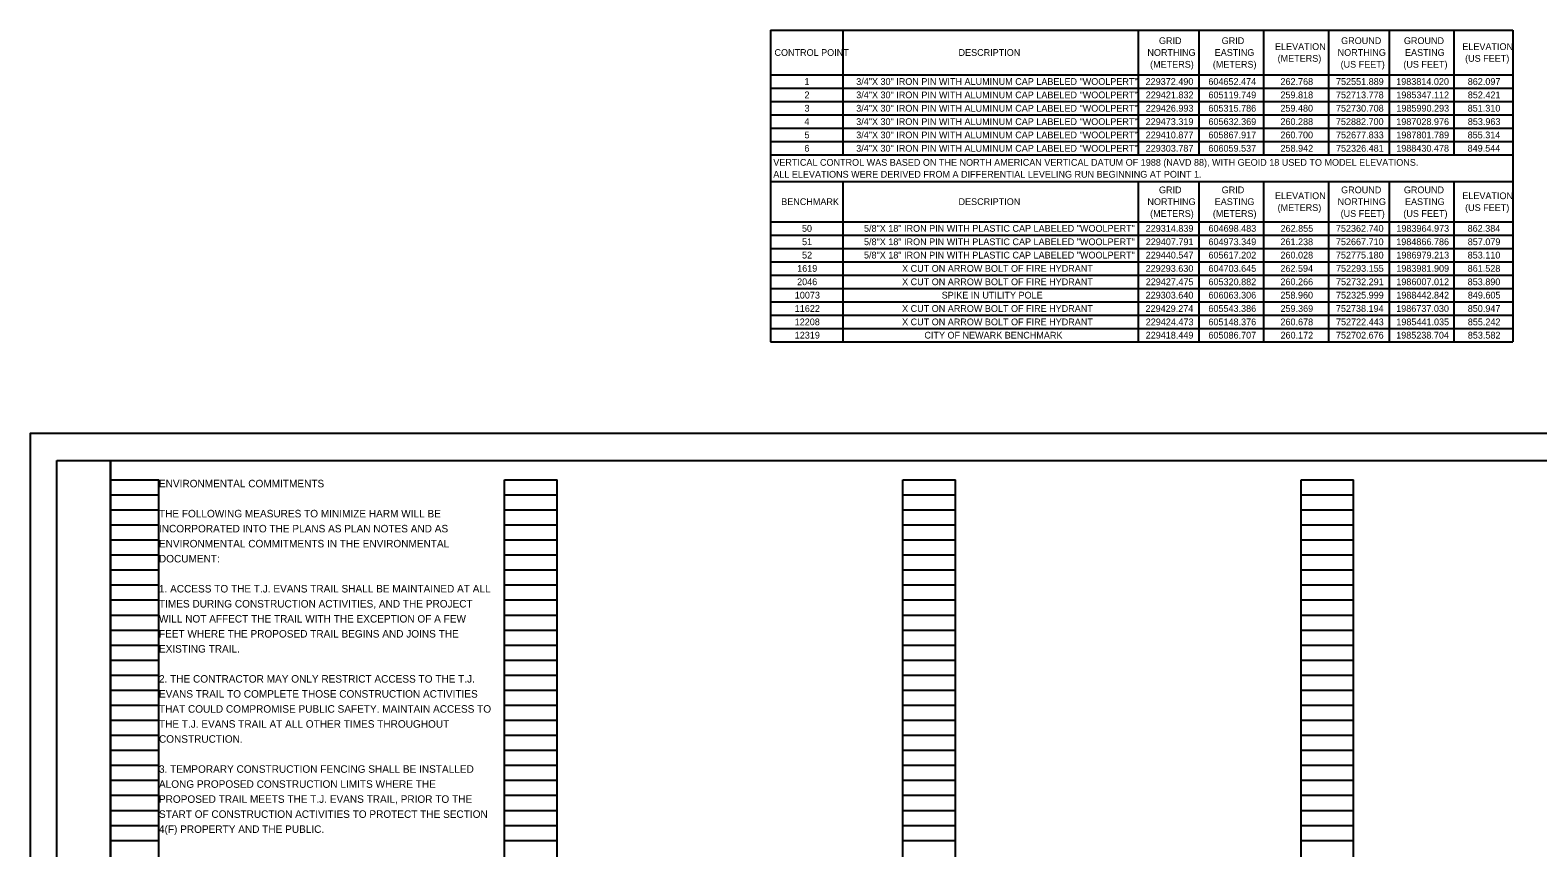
# Model space of a CAD drawing. Extents: x 0 to 46.9, y -1.2 to 29.5.
# Drawn here: x 0 to 28.09, y 14.28 to 29.52 of the extents above; entities that cross this region are included whole.
import ezdxf

# ---------------------------------------------------------------- set-up
doc = ezdxf.new("R2010")
doc.units = 0
for name, color, linetype in [('Default', 7, 'Continuous'), ('SH_Border', 7, 'Continuous'), ('SH_Cut_Line', 7, 'Continuous'), ('SH_Data', 7, 'Continuous'), ('SH_Text', 7, 'Continuous')]:
    doc.layers.add(name, color=color, linetype=linetype)

msp = doc.modelspace()

# ---------------------------------------------------------------- linework, layer by layer
at = {"layer": 'Default'}
for p, q in [((13.797, 29.519), (27.624, 29.519)), ((13.797, 29.519), (13.797, 23.71)), ((15.14, 29.519), (15.14, 27.193)), ((20.645, 29.519), (20.645, 27.193)), ((21.777, 29.519), (21.777, 27.193)), ((22.984, 29.519), (22.984, 27.193)), ((24.191, 29.519), (24.191, 27.193)), ((25.323, 29.519), (25.323, 27.193)), ((26.529, 29.519), (26.529, 27.193)), ((27.624, 29.519), (27.624, 23.71)), ((13.797, 28.686), (27.624, 28.686)), ((13.797, 28.437), (27.624, 28.437)), ((13.797, 28.188), (27.624, 28.188)), ((13.797, 27.94), (27.624, 27.94)), ((13.797, 27.691), (27.624, 27.691)), ((13.797, 27.442), (27.624, 27.442)), ((13.797, 27.193), (27.624, 27.193)), ((13.797, 26.696), (27.624, 26.696)), ((15.14, 26.696), (15.14, 23.71)), ((20.645, 26.696), (20.645, 23.71)), ((21.777, 26.696), (21.777, 23.71)), ((22.984, 26.696), (22.984, 23.71)), ((24.191, 26.696), (24.191, 23.71)), ((25.323, 26.696), (25.323, 23.71)), ((26.529, 26.696), (26.529, 23.71)), ((13.797, 25.949), (27.624, 25.949)), ((13.797, 25.701), (27.624, 25.701)), ((13.797, 25.452), (27.624, 25.452)), ((13.797, 25.203), (27.624, 25.203)), ((13.797, 24.954), (27.624, 24.954)), ((13.797, 24.705), (27.624, 24.705)), ((13.797, 24.457), (27.624, 24.457)), ((13.797, 24.208), (27.624, 24.208)), ((13.797, 23.959), (27.624, 23.959)), ((13.797, 23.71), (27.624, 23.71))]:
    msp.add_line(p, q, dxfattribs=at)
at = {"layer": 'SH_Border'}
for p, q in [((1.5, 0.98), (1.5, 21.14)), ((1.5, 21.14), (2.4, 21.14)), ((2.4, 0.98), (2.4, 21.14)), ((8.84, 0.98), (8.84, 21.14)), ((8.84, 21.14), (9.82, 21.14)), ((9.82, 0.98), (9.82, 21.14)), ((16.26, 0.98), (16.26, 21.14)), ((16.26, 21.14), (17.24, 21.14)), ((17.24, 0.98), (17.24, 21.14)), ((23.68, 0.98), (23.68, 21.14)), ((23.68, 21.14), (24.66, 21.14)), ((24.66, 0.98), (24.66, 21.14)), ((1.5, 20.86), (2.4, 20.86)), ((8.84, 20.86), (9.82, 20.86)), ((16.26, 20.86), (17.24, 20.86)), ((23.68, 20.86), (24.66, 20.86)), ((1.5, 20.58), (2.4, 20.58)), ((8.84, 20.58), (9.82, 20.58)), ((16.26, 20.58), (17.24, 20.58)), ((23.68, 20.58), (24.66, 20.58)), ((1.5, 20.3), (2.4, 20.3)), ((8.84, 20.3), (9.82, 20.3)), ((16.26, 20.3), (17.24, 20.3)), ((23.68, 20.3), (24.66, 20.3)), ((1.5, 20.02), (2.4, 20.02)), ((8.84, 20.02), (9.82, 20.02)), ((16.26, 20.02), (17.24, 20.02)), ((23.68, 20.02), (24.66, 20.02)), ((1.5, 19.74), (2.4, 19.74)), ((8.84, 19.74), (9.82, 19.74)), ((16.26, 19.74), (17.24, 19.74)), ((23.68, 19.74), (24.66, 19.74)), ((1.5, 19.46), (2.4, 19.46)), ((8.84, 19.46), (9.82, 19.46)), ((16.26, 19.46), (17.24, 19.46)), ((23.68, 19.46), (24.66, 19.46)), ((1.5, 19.18), (2.4, 19.18)), ((8.84, 19.18), (9.82, 19.18)), ((16.26, 19.18), (17.24, 19.18)), ((23.68, 19.18), (24.66, 19.18)), ((1.5, 18.9), (2.4, 18.9)), ((8.84, 18.9), (9.82, 18.9)), ((16.26, 18.9), (17.24, 18.9)), ((23.68, 18.9), (24.66, 18.9)), ((1.5, 18.62), (2.4, 18.62)), ((8.84, 18.62), (9.82, 18.62)), ((16.26, 18.62), (17.24, 18.62)), ((23.68, 18.62), (24.66, 18.62)), ((1.5, 18.34), (2.4, 18.34)), ((8.84, 18.34), (9.82, 18.34)), ((16.26, 18.34), (17.24, 18.34)), ((23.68, 18.34), (24.66, 18.34)), ((1.5, 18.06), (2.4, 18.06)), ((8.84, 18.06), (9.82, 18.06)), ((16.26, 18.06), (17.24, 18.06)), ((23.68, 18.06), (24.66, 18.06)), ((1.5, 17.78), (2.4, 17.78)), ((8.84, 17.78), (9.82, 17.78)), ((16.26, 17.78), (17.24, 17.78)), ((23.68, 17.78), (24.66, 17.78)), ((1.5, 17.5), (2.4, 17.5)), ((8.84, 17.5), (9.82, 17.5)), ((16.26, 17.5), (17.24, 17.5)), ((23.68, 17.5), (24.66, 17.5)), ((1.5, 17.22), (2.4, 17.22)), ((8.84, 17.22), (9.82, 17.22)), ((16.26, 17.22), (17.24, 17.22)), ((23.68, 17.22), (24.66, 17.22)), ((1.5, 16.94), (2.4, 16.94)), ((8.84, 16.94), (9.82, 16.94)), ((16.26, 16.94), (17.24, 16.94)), ((23.68, 16.94), (24.66, 16.94)), ((1.5, 16.66), (2.4, 16.66)), ((8.84, 16.66), (9.82, 16.66)), ((16.26, 16.66), (17.24, 16.66)), ((23.68, 16.66), (24.66, 16.66)), ((1.5, 16.38), (2.4, 16.38)), ((8.84, 16.38), (9.82, 16.38)), ((16.26, 16.38), (17.24, 16.38)), ((23.68, 16.38), (24.66, 16.38)), ((1.5, 16.1), (2.4, 16.1)), ((8.84, 16.1), (9.82, 16.1)), ((16.26, 16.1), (17.24, 16.1)), ((23.68, 16.1), (24.66, 16.1)), ((1.5, 15.82), (2.4, 15.82)), ((8.84, 15.82), (9.82, 15.82)), ((16.26, 15.82), (17.24, 15.82)), ((23.68, 15.82), (24.66, 15.82)), ((1.5, 15.54), (2.4, 15.54)), ((8.84, 15.54), (9.82, 15.54)), ((16.26, 15.54), (17.24, 15.54)), ((23.68, 15.54), (24.66, 15.54)), ((1.5, 15.26), (2.4, 15.26)), ((8.84, 15.26), (9.82, 15.26)), ((16.26, 15.26), (17.24, 15.26)), ((23.68, 15.26), (24.66, 15.26)), ((1.5, 14.98), (2.4, 14.98)), ((8.84, 14.98), (9.82, 14.98)), ((16.26, 14.98), (17.24, 14.98)), ((23.68, 14.98), (24.66, 14.98)), ((1.5, 14.7), (2.4, 14.7)), ((8.84, 14.7), (9.82, 14.7)), ((16.26, 14.7), (17.24, 14.7)), ((23.68, 14.7), (24.66, 14.7)), ((1.5, 14.42), (2.4, 14.42)), ((8.84, 14.42), (9.82, 14.42)), ((16.26, 14.42), (17.24, 14.42)), ((23.68, 14.42), (24.66, 14.42))]:
    msp.add_line(p, q, dxfattribs=at)
at = {"layer": 'SH_Cut_Line'}
msp.add_lwpolyline([(0, 0), (34, 0), (34, 22), (0, 22)], close=True, dxfattribs=at)
at = {"layer": 'SH_Data'}
for points in [[(0.5, 21.5), (1.5, 21.5), (1.5, 0.5), (0.5, 0.5)], [(1.5, 21.5), (33.5, 21.5), (33.5, 0.5), (1.5, 0.5)]]:
    msp.add_lwpolyline(points, close=True, dxfattribs=at)

# ---------------------------------------------------------------- texts
at = {"layer": 'Default'}
for s, height, p in [('GRID', 0.1259, (21.033, 29.26)), ('GRID', 0.1259, (22.202, 29.26)), ('ELEVATION', 0.1259, (23.196, 29.15)), ('GROUND', 0.1259, (24.428, 29.26)), ('GROUND', 0.1259, (25.597, 29.26)), ('ELEVATION', 0.1259, (26.686, 29.15)), ('CONTROL POINT', 0.12589, (13.869, 29.04)), ('DESCRIPTION', 0.12589, (17.299, 29.04)), ('NORTHING', 0.1259, (20.818, 29.04)), ('(METERS)', 0.1259, (20.868, 28.82)), ('(METERS)', 0.1259, (22.037, 28.82)), ('EASTING', 0.1259, (22.072, 29.04)), ('(METERS)', 0.1259, (23.244, 28.93)), ('NORTHING', 0.1259, (24.363, 29.04)), ('(US FEET)', 0.1259, (24.418, 28.82)), ('(US FEET)', 0.1259, (25.587, 28.82)), ('EASTING', 0.1259, (25.618, 29.04)), ('(US FEET)', 0.1259, (26.738, 28.93)), ('2', 0.126, (14.428, 28.25)), ('1', 0.126, (14.428, 28.499)), ('3/4"X 30" IRON PIN WITH ALUMINUM CAP LABELED "WOOLPERT"', 0.12589, (15.392, 28.499)), ('3/4"X 30" IRON PIN WITH ALUMINUM CAP LABELED "WOOLPERT"', 0.12589, (15.392, 28.25)), ('229372.490', 0.1259, (20.785, 28.499)), ('229421.832', 0.1259, (20.787, 28.25)), ('604652.474', 0.1259, (21.954, 28.499)), ('605119.749', 0.1259, (21.956, 28.25)), ('262.768', 0.1259, (23.297, 28.499)), ('259.818', 0.1259, (23.297, 28.25)), ('752713.778', 0.1259, (24.331, 28.25)), ('752551.889', 0.1259, (24.332, 28.499)), ('1983814.020', 0.12589, (25.454, 28.499)), ('1985347.112', 0.12589, (25.456, 28.25)), ('862.097', 0.1259, (26.787, 28.499)), ('852.421', 0.1259, (26.788, 28.25)), ('3', 0.126, (14.429, 28.001)), ('3/4"X 30" IRON PIN WITH ALUMINUM CAP LABELED "WOOLPERT"', 0.12589, (15.392, 28.001)), ('229426.993', 0.1259, (20.787, 28.001)), ('605315.786', 0.1259, (21.955, 28.001)), ('259.480', 0.1259, (23.296, 28.001)), ('752730.708', 0.1259, (24.331, 28.001)), ('1985990.293', 0.12589, (25.457, 28.001)), ('851.310', 0.1259, (26.786, 28.001)), ('4', 0.126, (14.426, 27.752)), ('3/4"X 30" IRON PIN WITH ALUMINUM CAP LABELED "WOOLPERT"', 0.12589, (15.392, 27.752)), ('229473.319', 0.1259, (20.786, 27.752)), ('605632.369', 0.1259, (21.956, 27.752)), ('260.288', 0.1259, (23.297, 27.752)), ('752882.700', 0.1259, (24.33, 27.752)), ('1987028.976', 0.12589, (25.455, 27.752)), ('853.963', 0.1259, (26.788, 27.752)), ('5', 0.126, (14.429, 27.504)), ('3/4"X 30" IRON PIN WITH ALUMINUM CAP LABELED "WOOLPERT"', 0.12589, (15.392, 27.504)), ('229410.877', 0.1259, (20.786, 27.504)), ('605867.917', 0.1259, (21.955, 27.504)), ('260.700', 0.1259, (23.296, 27.504)), ('752677.833', 0.1259, (24.332, 27.504)), ('1987801.789', 0.12589, (25.456, 27.504)), ('855.314', 0.1259, (26.785, 27.504)), ('6', 0.126, (14.427, 27.255)), ('3/4"X 30" IRON PIN WITH ALUMINUM CAP LABELED "WOOLPERT"', 0.12589, (15.392, 27.255)), ('229303.787', 0.1259, (20.786, 27.255)), ('606059.537', 0.1259, (21.955, 27.255)), ('258.942', 0.1259, (23.298, 27.255)), ('752326.481', 0.1259, (24.332, 27.255)), ('1988430.478', 0.12589, (25.455, 27.255)), ('849.544', 0.1259, (26.785, 27.255)), ('VERTICAL CONTROL WAS BASED ON THE NORTH AMERICAN VERTICAL DATUM OF 1988 (NAVD 88), WITH GEOID 18 USED TO MODEL ELEVATIONS. ', 0.125889, (13.847, 26.992)), ('ALL ELEVATIONS WERE DERIVED FROM A DIFFERENTIAL LEVELING RUN BEGINNING AT POINT 1.', 0.12589, (13.847, 26.771)), ('GRID', 0.1259, (21.033, 26.48)), ('GRID', 0.1259, (22.202, 26.48)), ('ELEVATION', 0.1259, (23.196, 26.37)), ('GROUND', 0.1259, (24.428, 26.48)), ('GROUND', 0.1259, (25.597, 26.48)), ('ELEVATION', 0.1259, (26.686, 26.37)), ('BENCHMARK', 0.1259, (13.995, 26.26)), ('DESCRIPTION', 0.12589, (17.299, 26.26)), ('NORTHING', 0.1259, (20.818, 26.26)), ('(METERS)', 0.1259, (20.868, 26.039)), ('(METERS)', 0.1259, (22.037, 26.039)), ('EASTING', 0.1259, (22.072, 26.26)), ('(METERS)', 0.1259, (23.244, 26.149)), ('NORTHING', 0.1259, (24.363, 26.26)), ('(US FEET)', 0.1259, (24.418, 26.039)), ('(US FEET)', 0.1259, (25.587, 26.039)), ('EASTING', 0.1259, (25.618, 26.26)), ('(US FEET)', 0.1259, (26.738, 26.149)), ('50', 0.1259, (14.381, 25.762)), ('5/8"X 18" IRON PIN WITH PLASTIC CAP LABELED "WOOLPERT"', 0.12589, (15.537, 25.762)), ('229314.839', 0.1259, (20.786, 25.762)), ('604698.483', 0.1259, (21.957, 25.762)), ('262.855', 0.1259, (23.299, 25.762)), ('752362.740', 0.1259, (24.33, 25.762)), ('1983964.973', 0.12589, (25.457, 25.762)), ('862.384', 0.1259, (26.785, 25.762)), ('51', 0.1259, (14.383, 25.513)), ('5/8"X 18" IRON PIN WITH PLASTIC CAP LABELED "WOOLPERT"', 0.12589, (15.537, 25.513)), ('229407.791', 0.1259, (20.787, 25.513)), ('604973.349', 0.1259, (21.956, 25.513)), ('261.238', 0.1259, (23.297, 25.513)), ('752667.710', 0.1259, (24.33, 25.513)), ('1984866.786', 0.12589, (25.455, 25.513)), ('857.079', 0.1259, (26.787, 25.513)), ('52', 0.1259, (14.383, 25.264)), ('5/8"X 18" IRON PIN WITH PLASTIC CAP LABELED "WOOLPERT"', 0.12589, (15.537, 25.264)), ('229440.547', 0.1259, (20.786, 25.264)), ('605617.202', 0.1259, (21.956, 25.264)), ('260.028', 0.1259, (23.297, 25.264)), ('752775.180', 0.1259, (24.33, 25.264)), ('1986979.213', 0.12589, (25.457, 25.264)), ('853.110', 0.1259, (26.786, 25.264)), ('1619', 0.1259, (14.292, 25.016)), ('X CUT ON ARROW BOLT OF FIRE HYDRANT', 0.12589, (16.247, 25.016)), ('229293.630', 0.1259, (20.785, 25.016)), ('604703.645', 0.1259, (21.956, 25.016)), ('262.594', 0.1259, (23.296, 25.016)), ('752293.155', 0.1259, (24.332, 25.016)), ('1983981.909', 0.12589, (25.456, 25.016)), ('861.528', 0.1259, (26.786, 25.016)), ('2046', 0.1259, (14.291, 24.767)), ('X CUT ON ARROW BOLT OF FIRE HYDRANT', 0.12589, (16.247, 24.767)), ('229427.475', 0.1259, (20.787, 24.767)), ('605320.882', 0.1259, (21.956, 24.767)), ('260.266', 0.1259, (23.297, 24.767)), ('752732.291', 0.1259, (24.332, 24.767)), ('1986007.012', 0.12589, (25.456, 24.767)), ('853.890', 0.1259, (26.786, 24.767)), ('10073', 0.1259, (14.248, 24.518)), ('SPIKE IN UTILITY POLE', 0.12589, (16.985, 24.518)), ('229303.640', 0.1259, (20.785, 24.518)), ('606063.306', 0.1259, (21.955, 24.518)), ('258.960', 0.1259, (23.296, 24.518)), ('752325.999', 0.1259, (24.332, 24.518)), ('1988442.842', 0.12589, (25.456, 24.518)), ('849.605', 0.1259, (26.788, 24.518)), ('11622', 0.1259, (14.247, 24.269)), ('X CUT ON ARROW BOLT OF FIRE HYDRANT', 0.12589, (16.247, 24.269)), ('229429.274', 0.1259, (20.784, 24.269)), ('605543.386', 0.1259, (21.955, 24.269)), ('259.369', 0.1259, (23.298, 24.269)), ('752738.194', 0.1259, (24.33, 24.269)), ('1986737.030', 0.12589, (25.454, 24.269)), ('850.947', 0.1259, (26.787, 24.269)), ('12208', 0.1259, (14.246, 24.02)), ('12319', 0.1259, (14.247, 23.772)), ('X CUT ON ARROW BOLT OF FIRE HYDRANT', 0.12589, (16.247, 24.02)), ('CITY OF NEWARK BENCHMARK', 0.12589, (16.663, 23.772)), ('229418.449', 0.1259, (20.786, 23.772)), ('229424.473', 0.1259, (20.787, 24.02)), ('605148.376', 0.1259, (21.955, 24.02)), ('605086.707', 0.1259, (21.955, 23.772)), ('260.678', 0.1259, (23.297, 24.02)), ('260.172', 0.1259, (23.298, 23.772)), ('752702.676', 0.1259, (24.331, 23.772)), ('752722.443', 0.1259, (24.332, 24.02)), ('1985238.704', 0.12589, (25.454, 23.772)), ('1985441.035', 0.12589, (25.456, 24.02)), ('855.242', 0.1259, (26.788, 24.02)), ('853.582', 0.1259, (26.788, 23.772))]:
    msp.add_text(s, height=height, dxfattribs=at).set_placement(p)
at = {"layer": 'SH_Text'}
for s, p in [('ENVIRONMENTAL COMMITMENTS', (2.4, 21)), ('THE FOLLOWING MEASURES TO MINIMIZE HARM WILL BE ', (2.4, 20.44)), ('INCORPORATED INTO THE PLANS AS PLAN NOTES AND AS ', (2.4, 20.16)), ('ENVIRONMENTAL COMMITMENTS IN THE ENVIRONMENTAL ', (2.4, 19.88)), ('DOCUMENT:', (2.4, 19.6)), ('1. ACCESS TO THE T.J. EVANS TRAIL SHALL BE MAINTAINED AT ALL ', (2.4, 19.04)), ('TIMES DURING CONSTRUCTION ACTIVITIES, AND THE PROJECT ', (2.4, 18.76)), ('WILL NOT AFFECT THE TRAIL WITH THE EXCEPTION OF A FEW ', (2.4, 18.48)), ('FEET WHERE THE PROPOSED TRAIL BEGINS AND JOINS THE ', (2.4, 18.2)), ('EXISTING TRAIL.', (2.4, 17.92)), ('2. THE CONTRACTOR MAY ONLY RESTRICT ACCESS TO THE T.J. ', (2.4, 17.36)), ('EVANS TRAIL TO COMPLETE THOSE CONSTRUCTION ACTIVITIES ', (2.4, 17.08)), ('THAT COULD COMPROMISE PUBLIC SAFETY. MAINTAIN ACCESS TO ', (2.4, 16.8)), ('THE T.J. EVANS TRAIL AT ALL OTHER TIMES THROUGHOUT ', (2.4, 16.52)), ('CONSTRUCTION. ', (2.4, 16.24)), ('3. TEMPORARY CONSTRUCTION FENCING SHALL BE INSTALLED ', (2.4, 15.68)), ('ALONG PROPOSED CONSTRUCTION LIMITS WHERE THE ', (2.4, 15.4)), ('PROPOSED TRAIL MEETS THE T.J. EVANS TRAIL, PRIOR TO THE ', (2.4, 15.12)), ('START OF CONSTRUCTION ACTIVITIES TO PROTECT THE SECTION ', (2.4, 14.84)), ('4(F) PROPERTY AND THE PUBLIC. ', (2.4, 14.56))]:
    msp.add_text(s, height=0.14, dxfattribs=at).set_placement(p)

doc.saveas('drawing.dxf')
